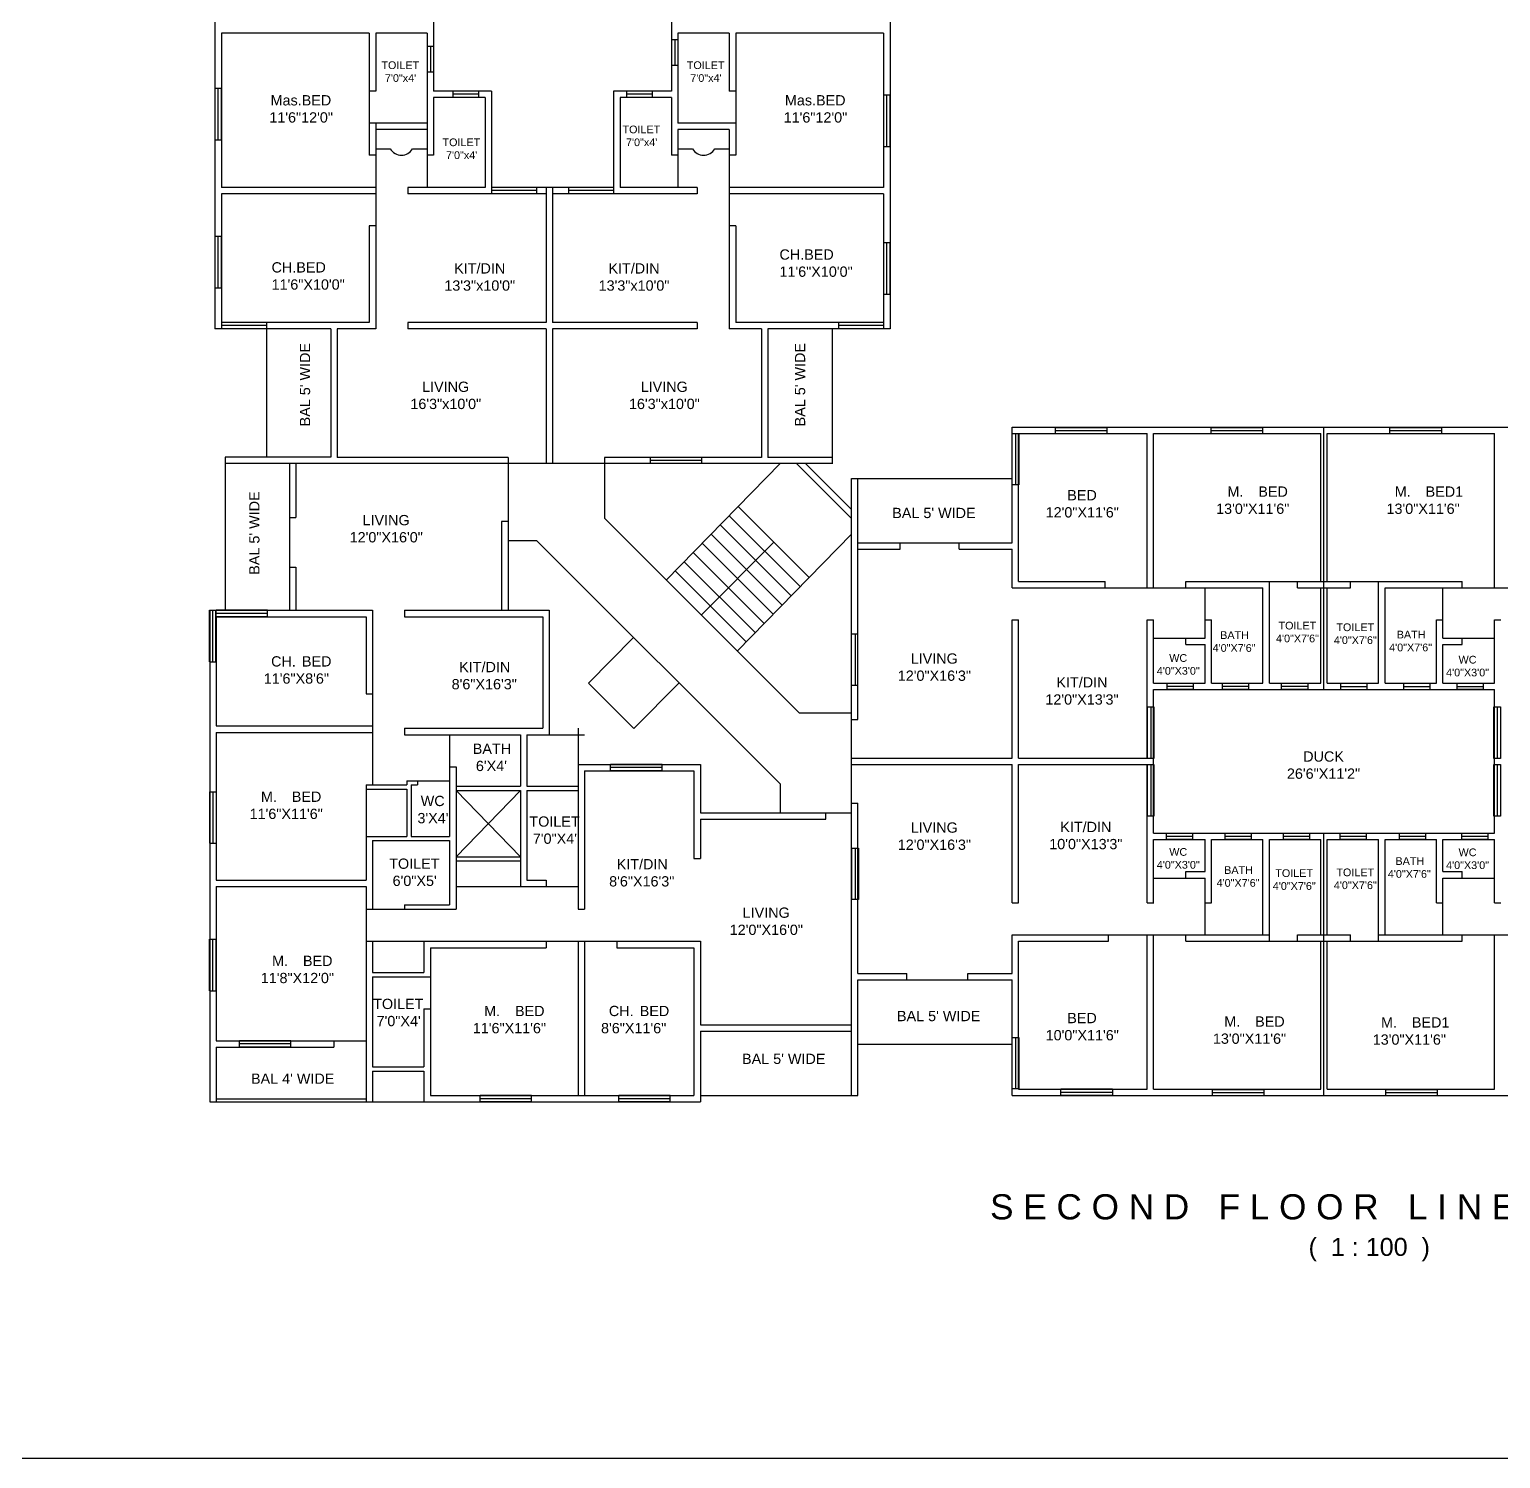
# Model space of a CAD drawing. Header units: inches. Extents: x -539 to 236, y -91 to 352.
# Drawn here: x -178.9 to -64.5, y -91 to 20.2 of the extents above; entities that cross this region are included whole.
import ezdxf

# ---------------------------------------------------------------- set-up
doc = ezdxf.new("R2010")
doc.units = ezdxf.units.IN
doc.header["$LTSCALE"] = 5
doc.header["$MEASUREMENT"] = 0
doc.styles.add('ROMANS', font='arial.ttf')
doc.styles.get("Standard").update_dxf_attribs({"font": 'arial.ttf'})
doc.styles.add('style1', font='swissk.ttf')

msp = doc.modelspace()

# ---------------------------------------------------------------- linework, layer by layer
for p, q in [((-164.5, 43.4), (-164.5, -3.1)), ((-112, 43.4), (-112, -3.1)), ((-147.5, 24.9), (-147.5, 15.4)), ((-129, 24.9), (-129, 15.4)), ((-152.5, 19.9), (-164, 19.9)), ((-164, 19.9), (-164, 7.9)), ((-152.5, 19.9), (-152.5, 10.4)), ((-148, 19.9), (-152, 19.9)), ((-152, 19.9), (-152, 15.4)), ((-148, 19.9), (-148, 7.9)), ((-128.5, 19.9), (-128.5, 12.9)), ((-124.5, 19.9), (-128.5, 19.9)), ((-124.5, 19.9), (-124.5, 15.4)), ((-124, 19.9), (-124, 10.4)), ((-112.5, 19.9), (-124, 19.9)), ((-112.5, 19.9), (-112.5, 7.9)), ((-148, 18.9), (-147.5, 18.9)), ((-148, 18.9), (-148, 16.9)), ((-147.75, 18.9), (-147.75, 16.9)), ((-147.5, 18.9), (-147.5, 16.9)), ((-129, 19.4), (-128.5, 19.4)), ((-129, 19.4), (-129, 17.4)), ((-128.75, 19.4), (-128.75, 17.4)), ((-128.5, 19.4), (-128.5, 17.4)), ((-129, 17.4), (-128.5, 17.4)), ((-148, 16.9), (-147.5, 16.9)), ((-164.5, 15.59), (-164.5, 11.59)), ((-164, 15.59), (-164.5, 15.59)), ((-164.25, 11.59), (-164.25, 15.59)), ((-164, 11.59), (-164, 15.59)), ((-152, 15.4), (-152.5, 15.4)), ((-143, 15.4), (-147.5, 15.4)), ((-143.5, 14.9), (-147.5, 14.9)), ((-147.5, 14.9), (-147.5, 10.4)), ((-146, 15.4), (-146, 14.9)), ((-144, 15.4), (-146, 15.4)), ((-144, 15.15), (-146, 15.15)), ((-144, 14.9), (-146, 14.9)), ((-144, 15.4), (-144, 14.9)), ((-143.5, 14.9), (-143.5, 7.9)), ((-143, 15.4), (-143, 7.4)), ((-133.5, 15.4), (-133.5, 7.4)), ((-129, 15.4), (-133.5, 15.4)), ((-133, 14.9), (-133, 7.9)), ((-129, 14.9), (-133, 14.9)), ((-132.5, 15.4), (-132.5, 14.9)), ((-130.5, 15.4), (-132.5, 15.4)), ((-130.5, 15.15), (-132.5, 15.15)), ((-130.5, 14.9), (-132.5, 14.9)), ((-130.5, 15.4), (-130.5, 14.9)), ((-129, 14.9), (-129, 10.4)), ((-124, 15.4), (-124.5, 15.4)), ((-112.5, 15.09), (-112.5, 11.09)), ((-112, 15.09), (-112.5, 15.09)), ((-112.25, 11.09), (-112.25, 15.09)), ((-112, 11.09), (-112, 15.09)), ((-148, 12.9), (-152.5, 12.9)), ((-152, 12.9), (-152, -3.1)), ((-124, 12.9), (-128.5, 12.9)), ((-164.5, 11.59), (-164, 11.59)), ((-148, 12.4), (-152, 12.4)), ((-128.5, 12.4), (-128.5, 7.9)), ((-124.5, 12.4), (-128.5, 12.4)), ((-124.5, 12.4), (-124.5, -3.1)), ((-152, 10.4), (-152.5, 10.4)), ((-152, 10.9), (-150.87, 10.9)), ((-149.13, 10.9), (-148, 10.9)), ((-147.5, 10.4), (-148, 10.4)), ((-128.5, 10.4), (-129, 10.4)), ((-128.5, 10.9), (-127.37, 10.9)), ((-125.63, 10.9), (-124.5, 10.9)), ((-124, 10.4), (-124.5, 10.4)), ((-112.5, 11.09), (-112, 11.09)), ((-152, 7.9), (-164, 7.9)), ((-152, 7.4), (-164, 7.4)), ((-164, 7.4), (-164, -2.6)), ((-143.5, 7.9), (-149.5, 7.9)), ((-149.5, 7.9), (-149.5, 7.4)), ((-138.75, 7.4), (-149.5, 7.4)), ((-133.5, 7.9), (-143, 7.9)), ((-143, 7.9), (-143, 7.4)), ((-139.5, 7.65), (-143, 7.65)), ((-139.5, 7.9), (-139.5, 7.4)), ((-138.75, 7.9), (-138.75, -2.6)), ((-138.25, 7.9), (-138.25, -2.6)), ((-127, 7.4), (-138.25, 7.4)), ((-137, 7.9), (-137, 7.4)), ((-133.5, 7.65), (-137, 7.65)), ((-133.5, 7.9), (-133.5, 7.4)), ((-127, 7.9), (-133, 7.9)), ((-127, 7.9), (-127, 7.4)), ((-112.5, 7.9), (-124.5, 7.9)), ((-112.5, 7.4), (-124.5, 7.4)), ((-112.5, 7.4), (-112.5, -2.6)), ((-152, 4.9), (-152.5, 4.9)), ((-152.5, 4.9), (-152.5, -2.6)), ((-124, 4.9), (-124.5, 4.9)), ((-124, 4.9), (-124, -2.6)), ((-164.5, 4.09), (-164.5, 0.09)), ((-164, 4.09), (-164.5, 4.09)), ((-164.25, 0.09), (-164.25, 4.09)), ((-164, 0.09), (-164, 4.09)), ((-112.5, 3.59), (-112.5, -0.41)), ((-112, 3.59), (-112.5, 3.59)), ((-112.25, -0.41), (-112.25, 3.59)), ((-112, -0.41), (-112, 3.59)), ((-164.5, 0.09), (-164, 0.09)), ((-112.5, -0.41), (-112, -0.41)), ((-155.5, -3.1), (-164.5, -3.1)), ((-152.5, -2.6), (-164, -2.6)), ((-164, -2.6), (-164, -3.1)), ((-160.5, -2.85), (-164, -2.85)), ((-160.5, -2.6), (-160.5, -3.1)), ((-160.5, -3.1), (-160.5, -13.1)), ((-155.5, -3.1), (-155.5, -13.09)), ((-152, -3.1), (-155, -3.1)), ((-155, -3.1), (-155, -13.1)), ((-138.75, -2.6), (-149.5, -2.6)), ((-149.5, -2.6), (-149.5, -3.1)), ((-138.75, -3.1), (-149.5, -3.1)), ((-138.75, -3.1), (-138.75, -13.59)), ((-127, -2.6), (-138.25, -2.6)), ((-138.25, -3.1), (-138.25, -13.59)), ((-127, -3.1), (-138.25, -3.1)), ((-127, -2.6), (-127, -3.1)), ((-122, -3.1), (-124.5, -3.1)), ((-112.5, -2.6), (-124, -2.6)), ((-122, -3.1), (-122, -13.1)), ((-121.5, -3.1), (-121.5, -13.1)), ((-112, -3.1), (-121.5, -3.1)), ((-116.5, -3.1), (-116.5, -13.6)), ((-116, -2.6), (-116, -3.1)), ((-112.5, -2.85), (-116, -2.85)), ((-112.5, -2.6), (-112.5, -3.1)), ((-102.5, -10.75), (-52, -10.75)), ((-102.5, -19.75), (-102.5, -10.75)), ((-102.49, -15.25), (-102.49, -11.25)), ((-102.49, -11.25), (-101.99, -11.25)), ((-102.24, -11.25), (-102.24, -15.25)), ((-102, -11.25), (-92, -11.25)), ((-102, -22.75), (-102, -11.25)), ((-101.99, -11.25), (-101.99, -15.25)), ((-99.13, -11.27), (-99.13, -10.77)), ((-99.13, -10.77), (-95.13, -10.77)), ((-99.13, -11.02), (-95.13, -11.02)), ((-95.13, -11.27), (-99.13, -11.27)), ((-95.13, -10.77), (-95.13, -11.27)), ((-92, -23.25), (-92, -11.25)), ((-91.5, -11.25), (-78.5, -11.25)), ((-91.5, -23.25), (-91.5, -11.25)), ((-87.02, -11.27), (-87.02, -10.77)), ((-87.02, -10.77), (-83.02, -10.77)), ((-87.02, -11.02), (-83.02, -11.02)), ((-83.02, -11.27), (-87.02, -11.27)), ((-83.02, -10.77), (-83.02, -11.27)), ((-78.5, -22.75), (-78.5, -11.25)), ((-78.25, -31.17), (-78.25, -10.75)), ((-78, -11.25), (-65, -11.25)), ((-78, -22.75), (-78, -11.25)), ((-73.12, -11.27), (-73.12, -10.77)), ((-73.12, -10.77), (-69.12, -10.77)), ((-73.12, -11.02), (-69.12, -11.02)), ((-69.12, -11.27), (-73.12, -11.27)), ((-69.12, -10.77), (-69.12, -11.27)), ((-65, -23.25), (-65, -11.25)), ((-155.5, -13.09), (-163.71, -13.09)), ((-158.71, -13.09), (-163.71, -13.09)), ((-163.71, -13.09), (-163.71, -25)), ((-130.64, -13.59), (-163.71, -13.59)), ((-158.71, -13.59), (-158.71, -25)), ((-158.21, -13.59), (-158.21, -17.77)), ((-141.71, -13.1), (-155, -13.1)), ((-142.21, -13.59), (-142.21, -13.59)), ((-141.71, -13.1), (-141.71, -25)), ((-122, -13.1), (-134.21, -13.1)), ((-134.21, -13.1), (-134.21, -17.84)), ((-130.64, -13.59), (-130.64, -13.09)), ((-126.64, -13.34), (-130.64, -13.34)), ((-116.5, -13.59), (-130.64, -13.59)), ((-129.4, -22.65), (-120.54, -13.59)), ((-126.64, -13.59), (-126.64, -13.09)), ((-116.5, -13.1), (-121.5, -13.1)), ((-119.28, -13.59), (-115, -17.87)), ((-118.57, -13.59), (-115, -17.16)), ((-115, -14.75), (-102.5, -14.75)), ((-115, -57.24), (-115, -14.75)), ((-114.5, -33.5), (-114.5, -14.75)), ((-101.99, -15.25), (-102.49, -15.25)), ((-123.8, -16.93), (-118.29, -22.45)), ((-158.71, -17.77), (-158.21, -17.77)), ((-141.71, -18.09), (-142.21, -18.09)), ((-142.21, -18.09), (-142.21, -25)), ((-134.21, -17.84), (-119.07, -32.98)), ((-124.5, -17.65), (-118.99, -23.16)), ((-125.9, -19.08), (-120.39, -24.59)), ((-125.2, -18.36), (-119.69, -23.88)), ((-123.88, -28.17), (-115, -19.09)), ((-139.46, -19.59), (-141.71, -19.59)), ((-139.46, -19.59), (-120.55, -38.5)), ((-127.3, -20.51), (-121.78, -26.02)), ((-126.68, -25.37), (-121.05, -19.69)), ((-126.6, -19.79), (-121.09, -25.31)), ((-114.5, -19.75), (-102.5, -19.75)), ((-114.5, -20.25), (-111.22, -20.25)), ((-111.22, -20.25), (-111.22, -19.75)), ((-106.63, -20.25), (-106.63, -19.75)), ((-106.63, -20.25), (-102.5, -20.25)), ((-102.5, -23.25), (-102.5, -20.25)), ((-158.71, -21.64), (-158.21, -21.64)), ((-158.21, -21.64), (-158.21, -25)), ((-128, -21.22), (-122.48, -26.74)), ((-128.7, -21.94), (-123.18, -27.45)), ((-102, -22.75), (-95.28, -22.75)), ((-95.28, -23.25), (-95.28, -22.75)), ((-89, -22.75), (-67.5, -22.75)), ((-89, -23.25), (-89, -22.75)), ((-82.5, -30.67), (-82.5, -22.75)), ((-80.3, -23.25), (-80.3, -22.75)), ((-76.2, -23.25), (-76.2, -22.75)), ((-74, -30.67), (-74, -22.75)), ((-67.5, -23.25), (-67.5, -22.75)), ((-102.5, -23.25), (-87.5, -23.25)), ((-87.5, -23.25), (-83, -23.25)), ((-87.5, -27.17), (-87.5, -23.25)), ((-83, -30.67), (-83, -23.25)), ((-80.3, -23.25), (-76.2, -23.25)), ((-78.5, -30.67), (-78.5, -23.25)), ((-78, -30.67), (-78, -23.25)), ((-73.5, -23.25), (-69, -23.25)), ((-73.5, -30.67), (-73.5, -23.25)), ((-69, -23.25), (-52, -23.25)), ((-69, -27.17), (-69, -23.25)), ((-164.93, -29), (-164.93, -25)), ((-164.93, -25), (-164.43, -25)), ((-164.91, -25), (-152.25, -25)), ((-164.91, -25), (-164.91, -63.25)), ((-164.68, -29), (-164.68, -25)), ((-164.43, -29), (-164.43, -25)), ((-164.42, -25.5), (-164.42, -25)), ((-160.42, -25), (-164.42, -25)), ((-160.42, -25.5), (-160.42, -25)), ((-152.25, -25), (-152.25, -38.59)), ((-149.75, -25), (-138.5, -25)), ((-149.75, -25), (-149.75, -25.5)), ((-138.5, -25), (-138.5, -34.68)), ((-160.42, -25.25), (-164.42, -25.25)), ((-160.42, -25.5), (-164.42, -25.5)), ((-164.41, -25.5), (-152.75, -25.5)), ((-164.41, -25.5), (-164.41, -34)), ((-152.75, -25.5), (-152.75, -31.5)), ((-149.75, -25.5), (-139, -25.5)), ((-139, -25.5), (-139, -34.18)), ((-102.5, -25.75), (-102, -25.75)), ((-102.5, -36.5), (-102.5, -25.75)), ((-102, -36.5), (-102, -25.75)), ((-92, -25.75), (-91.5, -25.75)), ((-92, -36.5), (-92, -25.75)), ((-91.5, -30.67), (-91.5, -25.75)), ((-87.5, -25.75), (-87, -25.75)), ((-87, -30.67), (-87, -25.75)), ((-69.5, -25.75), (-69, -25.75)), ((-69.5, -30.67), (-69.5, -25.75)), ((-65, -25.75), (-64.5, -25.75)), ((-65, -30.67), (-65, -25.75)), ((-135.46, -30.66), (-131.95, -27.12)), ((-115, -26.84), (-114.5, -26.84)), ((-114.72, -26.84), (-114.72, -30.84)), ((-91.5, -27.17), (-87.5, -27.17)), ((-89, -27.67), (-89, -27.17)), ((-69, -27.17), (-65, -27.17)), ((-67.5, -27.67), (-67.5, -27.17)), ((-89, -27.67), (-87.5, -27.67)), ((-87.5, -30.67), (-87.5, -27.67)), ((-69, -27.67), (-67.5, -27.67)), ((-69, -30.67), (-69, -27.67)), ((-164.93, -29), (-164.43, -29)), ((-135.46, -30.66), (-131.93, -34.19)), ((-131.93, -34.19), (-128.4, -30.64)), ((-114.5, -30.84), (-115, -30.84)), ((-91.5, -30.67), (-87.5, -30.67)), ((-90.46, -30.66), (-88.43, -30.66)), ((-90.46, -31.16), (-90.46, -30.66)), ((-89, -30.67), (-89, -30.66)), ((-88.43, -30.66), (-88.43, -31.16)), ((-87, -30.67), (-83, -30.67)), ((-86.15, -30.66), (-84.12, -30.66)), ((-86.15, -31.16), (-86.15, -30.66)), ((-84.12, -30.66), (-84.12, -31.16)), ((-82.5, -30.67), (-78.5, -30.67)), ((-81.55, -30.66), (-79.52, -30.66)), ((-81.55, -31.16), (-81.55, -30.66)), ((-79.52, -30.66), (-79.52, -31.16)), ((-78, -30.67), (-74, -30.67)), ((-76.95, -30.68), (-74.92, -30.68)), ((-76.95, -31.18), (-76.95, -30.68)), ((-74.92, -30.68), (-74.92, -31.18)), ((-73.5, -30.67), (-69.5, -30.67)), ((-72.04, -30.68), (-70.02, -30.68)), ((-72.04, -31.18), (-72.04, -30.68)), ((-70.02, -30.68), (-70.02, -31.18)), ((-69, -30.67), (-65, -30.67)), ((-67.9, -30.67), (-65.87, -30.67)), ((-67.9, -31.17), (-67.9, -30.67)), ((-67.5, -30.67), (-67.5, -30.66)), ((-65.87, -30.67), (-65.87, -31.17)), ((-152.75, -31.5), (-152.25, -31.5)), ((-91.5, -31.17), (-65, -31.17)), ((-91.5, -42.33), (-91.5, -31.17)), ((-90.46, -30.91), (-88.43, -30.91)), ((-88.43, -31.16), (-90.46, -31.16)), ((-86.15, -30.91), (-84.12, -30.91)), ((-84.12, -31.16), (-86.15, -31.16)), ((-81.55, -30.91), (-79.52, -30.91)), ((-79.52, -31.16), (-81.55, -31.16)), ((-76.95, -30.93), (-74.92, -30.93)), ((-74.92, -31.18), (-76.95, -31.18)), ((-72.04, -30.93), (-70.02, -30.93)), ((-70.02, -31.18), (-72.04, -31.18)), ((-67.9, -30.92), (-65.87, -30.92)), ((-65.87, -31.17), (-67.9, -31.17)), ((-65, -42.33), (-65, -31.17)), ((-119.07, -32.98), (-115, -32.98)), ((-91.98, -36.52), (-91.98, -32.52)), ((-91.98, -32.52), (-91.48, -32.52)), ((-91.73, -32.52), (-91.73, -36.52)), ((-91.48, -32.52), (-91.48, -36.52)), ((-65.03, -36.52), (-65.03, -32.52)), ((-65.03, -32.52), (-64.53, -32.52)), ((-64.78, -32.52), (-64.78, -36.52)), ((-64.53, -32.52), (-64.53, -36.52)), ((-164.41, -34), (-152.25, -34)), ((-149.75, -34.18), (-149.75, -34.68)), ((-149.75, -34.18), (-139, -34.18)), ((-136.25, -34.18), (-136.25, -48.25)), ((-115, -33.5), (-114.5, -33.5)), ((-164.41, -34.5), (-152.25, -34.5)), ((-164.41, -34.5), (-164.41, -46)), ((-149.75, -34.68), (-140.75, -34.68)), ((-146.25, -34.68), (-146.25, -42.59)), ((-140.75, -34.68), (-140.75, -38.68)), ((-140.25, -34.68), (-140.25, -38.68)), ((-140.25, -34.68), (-135.75, -34.68)), ((-115, -36.5), (-102.5, -36.5)), ((-102, -36.5), (-92, -36.5)), ((-91.48, -36.52), (-91.98, -36.52)), ((-64.53, -36.52), (-65.03, -36.52)), ((-146.25, -37.18), (-145.75, -37.18)), ((-145.75, -37.18), (-145.75, -48.25)), ((-136.25, -37), (-126.75, -37)), ((-135.75, -37.5), (-127.25, -37.5)), ((-135.75, -37.5), (-135.75, -48.25)), ((-133.73, -37.49), (-133.73, -36.99)), ((-129.73, -36.99), (-133.73, -36.99)), ((-129.73, -37.24), (-133.73, -37.24)), ((-129.73, -37.49), (-133.73, -37.49)), ((-129.73, -37.49), (-129.73, -36.99)), ((-127.25, -37.5), (-127.25, -44.3)), ((-126.75, -37), (-126.75, -40.75)), ((-115, -37), (-102.5, -37)), ((-102.5, -47.75), (-102.5, -37)), ((-102, -37), (-92, -37)), ((-102, -47.75), (-102, -37)), ((-92, -47.75), (-92, -37)), ((-91.98, -41.01), (-91.98, -37.01)), ((-91.98, -37.01), (-91.48, -37.01)), ((-91.73, -37.01), (-91.73, -41.01)), ((-91.48, -37.01), (-91.48, -41.01)), ((-65.03, -41.01), (-65.03, -37.01)), ((-65.03, -37.01), (-64.53, -37.01)), ((-64.78, -37.01), (-64.78, -41.01)), ((-64.53, -37.01), (-64.53, -41.01)), ((-152.75, -38.59), (-149.58, -38.59)), ((-152.75, -38.59), (-152.75, -46)), ((-149.58, -38.26), (-146.25, -38.26)), ((-149.58, -38.26), (-149.58, -38.59)), ((-149.25, -38.59), (-148.75, -38.59)), ((-149.25, -38.59), (-149.25, -42.59)), ((-148.75, -38.26), (-148.75, -38.59)), ((-145.75, -38.68), (-140.75, -38.68)), ((-140.25, -38.68), (-136.25, -38.68)), ((-120.55, -38.5), (-120.55, -40.75)), ((-164.89, -39.13), (-164.39, -39.13)), ((-164.89, -43.13), (-164.89, -39.13)), ((-164.64, -43.13), (-164.64, -39.13)), ((-164.39, -43.13), (-164.39, -39.13)), ((-152.75, -38.92), (-149.58, -38.92)), ((-149.58, -38.92), (-149.58, -42.59)), ((-145.75, -39.01), (-140.75, -39.01)), ((-145.75, -44.17), (-140.75, -39.01)), ((-140.75, -44.17), (-145.75, -39.01)), ((-140.75, -39.01), (-140.75, -46.5)), ((-140.25, -39.01), (-140.25, -46)), ((-140.25, -39.01), (-136.25, -39.01)), ((-115, -40), (-114.5, -40)), ((-114.5, -53.25), (-114.5, -40)), ((-126.75, -40.75), (-115, -40.75)), ((-117, -41.25), (-117, -40.75)), ((-91.48, -41.01), (-91.98, -41.01)), ((-64.53, -41.01), (-65.03, -41.01)), ((-126.75, -41.25), (-117, -41.25)), ((-126.75, -41.25), (-126.75, -44.3)), ((-91.5, -42.33), (-65, -42.33)), ((-90.51, -42.33), (-88.48, -42.33)), ((-90.51, -42.83), (-90.51, -42.33)), ((-88.48, -42.33), (-88.48, -42.83)), ((-85.94, -42.33), (-83.91, -42.33)), ((-85.94, -42.83), (-85.94, -42.33)), ((-83.91, -42.33), (-83.91, -42.83)), ((-81.4, -42.33), (-79.37, -42.33)), ((-81.4, -42.83), (-81.4, -42.33)), ((-79.37, -42.33), (-79.37, -42.83)), ((-78.25, -62.75), (-78.25, -42.33)), ((-76.99, -42.33), (-74.96, -42.33)), ((-76.99, -42.83), (-76.99, -42.33)), ((-74.96, -42.33), (-74.96, -42.83)), ((-72.39, -42.33), (-70.36, -42.33)), ((-72.39, -42.83), (-72.39, -42.33)), ((-70.36, -42.33), (-70.36, -42.83)), ((-67.54, -42.33), (-65.52, -42.33)), ((-67.54, -42.83), (-67.54, -42.33)), ((-65.52, -42.33), (-65.52, -42.83)), ((-164.89, -43.13), (-164.39, -43.13)), ((-152.75, -42.59), (-149.58, -42.59)), ((-152.25, -42.92), (-146.25, -42.92)), ((-152.25, -42.92), (-152.25, -48.25)), ((-149.25, -42.59), (-146.25, -42.59)), ((-146.25, -42.92), (-146.25, -47.92)), ((-91.5, -42.83), (-87.5, -42.83)), ((-91.5, -47.75), (-91.5, -42.83)), ((-90.51, -42.58), (-88.48, -42.58)), ((-88.48, -42.83), (-90.51, -42.83)), ((-89, -42.83), (-89, -42.83)), ((-87.5, -45.33), (-87.5, -42.83)), ((-87, -42.83), (-83, -42.83)), ((-87, -47.75), (-87, -42.83)), ((-85.94, -42.58), (-83.91, -42.58)), ((-83.91, -42.83), (-85.94, -42.83)), ((-83, -50.25), (-83, -42.83)), ((-82.5, -42.83), (-78.5, -42.83)), ((-82.5, -50.75), (-82.5, -42.83)), ((-81.4, -42.58), (-79.37, -42.58)), ((-79.37, -42.83), (-81.4, -42.83)), ((-78.5, -50.25), (-78.5, -42.83)), ((-78, -42.83), (-74, -42.83)), ((-78, -50.25), (-78, -42.83)), ((-76.99, -42.58), (-74.96, -42.58)), ((-74.96, -42.83), (-76.99, -42.83)), ((-74, -50.75), (-74, -42.83)), ((-73.5, -42.83), (-69.5, -42.83)), ((-73.5, -50.25), (-73.5, -42.83)), ((-72.39, -42.58), (-70.36, -42.58)), ((-70.36, -42.83), (-72.39, -42.83)), ((-69.5, -47.75), (-69.5, -42.83)), ((-69, -42.83), (-65, -42.83)), ((-69, -45.33), (-69, -42.83)), ((-67.54, -42.58), (-65.52, -42.58)), ((-65.52, -42.83), (-67.54, -42.83)), ((-67.5, -42.83), (-67.5, -42.83)), ((-65, -47.75), (-65, -42.83)), ((-145.75, -44.17), (-140.75, -44.17)), ((-145.75, -44.5), (-140.75, -44.5)), ((-127.25, -44.3), (-126.75, -44.3)), ((-114.96, -47.51), (-114.96, -43.51)), ((-114.96, -43.51), (-114.46, -43.51)), ((-114.71, -43.51), (-114.71, -47.51)), ((-114.46, -43.51), (-114.46, -47.51)), ((-91.5, -45.33), (-91.48, -45.33)), ((-89, -45.33), (-87.5, -45.33)), ((-89, -45.83), (-89, -45.33)), ((-69, -45.33), (-67.5, -45.33)), ((-67.5, -45.83), (-67.5, -45.33)), ((-164.41, -46), (-152.75, -46)), ((-164.41, -46.5), (-152.75, -46.5)), ((-164.41, -46.5), (-164.41, -58.5)), ((-152.75, -46.5), (-152.75, -63.25)), ((-145.75, -46.5), (-136.25, -46.5)), ((-140.25, -46), (-138.75, -46)), ((-138.75, -46), (-138.75, -46.5)), ((-91.5, -45.83), (-87.5, -45.83)), ((-87.5, -50.25), (-87.5, -45.83)), ((-69, -45.83), (-65, -45.83)), ((-69, -50.25), (-69, -45.83)), ((-149.75, -47.92), (-146.25, -47.92)), ((-149.75, -47.92), (-149.75, -48.25)), ((-114.46, -47.51), (-114.96, -47.51)), ((-102.5, -47.75), (-102, -47.75)), ((-92, -47.75), (-91.48, -47.75)), ((-87.5, -47.75), (-87, -47.75)), ((-69.5, -47.75), (-69, -47.75)), ((-65, -47.75), (-64.5, -47.75)), ((-152.75, -48.25), (-145.75, -48.25)), ((-136.25, -48.25), (-135.75, -48.25)), ((-102.5, -50.25), (-87.5, -50.25)), ((-102.5, -53.25), (-102.5, -50.25)), ((-95, -50.75), (-95, -50.25)), ((-92, -62.25), (-92, -50.25)), ((-91.5, -62.25), (-91.5, -50.25)), ((-89, -50.75), (-89, -50.25)), ((-87.5, -50.25), (-82.5, -50.25)), ((-80.3, -50.25), (-76.2, -50.25)), ((-80.3, -50.75), (-80.3, -50.25)), ((-76.2, -50.75), (-76.2, -50.25)), ((-74, -50.25), (-69, -50.25)), ((-69, -50.25), (-52, -50.25)), ((-67.5, -50.75), (-67.5, -50.25)), ((-65, -62.25), (-65, -50.25)), ((-164.92, -50.6), (-164.42, -50.6)), ((-164.92, -54.6), (-164.92, -50.6)), ((-164.67, -54.6), (-164.67, -50.6)), ((-164.42, -54.6), (-164.42, -50.6)), ((-152.75, -50.75), (-136.25, -50.75)), ((-152.25, -50.75), (-152.25, -53.19)), ((-148.25, -50.75), (-148.25, -53.19)), ((-147.75, -51.25), (-138.75, -51.25)), ((-147.75, -51.25), (-147.75, -53.52)), ((-138.75, -50.75), (-138.75, -51.25)), ((-138.75, -50.75), (-138.75, -51.25)), ((-136.25, -50.75), (-126.75, -50.75)), ((-136.25, -50.75), (-136.25, -62.75)), ((-135.75, -50.75), (-135.75, -62.75)), ((-133.25, -50.75), (-133.25, -51.25)), ((-133.25, -51.25), (-127.25, -51.25)), ((-127.25, -51.25), (-127.25, -62.75)), ((-126.75, -50.75), (-126.75, -57.25)), ((-102, -50.75), (-95, -50.75)), ((-102, -62.25), (-102, -50.75)), ((-89, -50.75), (-67.5, -50.75)), ((-78.5, -62.25), (-78.5, -50.75)), ((-78, -62.25), (-78, -50.75)), ((-152.25, -53.19), (-148.25, -53.19)), ((-152.25, -53.52), (-147.75, -53.52)), ((-152.25, -53.52), (-152.25, -60.52)), ((-147.75, -53.52), (-147.75, -62.75)), ((-114.5, -53.25), (-110.69, -53.25)), ((-114.5, -53.75), (-102.5, -53.75)), ((-114.5, -62.75), (-114.5, -53.75)), ((-110.69, -53.75), (-110.69, -53.25)), ((-105.95, -53.25), (-102.5, -53.25)), ((-105.95, -53.75), (-105.95, -53.25)), ((-102.5, -62.75), (-102.5, -53.75)), ((-164.92, -54.6), (-164.42, -54.6)), ((-148.25, -56.02), (-147.75, -56.02)), ((-148.25, -56.02), (-148.25, -60.52)), ((-115, -62.75), (-115, -57.12)), ((-115, -57.12), (-115, -57.12)), ((-126.75, -57.25), (-115, -57.25)), ((-126.75, -57.75), (-115, -57.75)), ((-126.75, -57.75), (-126.75, -63.25)), ((-102.49, -62.23), (-102.49, -58.23)), ((-102.49, -58.23), (-101.99, -58.23)), ((-102.24, -58.23), (-102.24, -62.23)), ((-101.99, -58.23), (-101.99, -62.23)), ((-164.41, -58.5), (-152.75, -58.5)), ((-164.41, -59), (-155.25, -59)), ((-164.41, -59), (-164.41, -63.25)), ((-162.59, -58.99), (-162.59, -58.49)), ((-158.59, -58.49), (-162.59, -58.49)), ((-158.59, -58.74), (-162.59, -58.74)), ((-158.59, -58.99), (-162.59, -58.99)), ((-158.59, -58.99), (-158.59, -58.49)), ((-155.25, -58.5), (-155.25, -59)), ((-114.5, -58.75), (-102.5, -58.75)), ((-152.25, -60.52), (-148.25, -60.52)), ((-152.25, -60.85), (-148.25, -60.85)), ((-152.25, -60.85), (-152.25, -63.25)), ((-148.25, -60.85), (-148.25, -63.25)), ((-147.75, -62.75), (-127.25, -62.75)), ((-143.88, -63.25), (-143.88, -62.75)), ((-139.88, -62.75), (-143.88, -62.75)), ((-139.88, -63.25), (-139.88, -62.75)), ((-133.1, -63.25), (-133.1, -62.75)), ((-129.1, -62.75), (-133.1, -62.75)), ((-129.1, -63.25), (-129.1, -62.75)), ((-126.75, -62.75), (-114.58, -62.75)), ((-115, -62.75), (-114.5, -62.75)), ((-102.5, -62.75), (-52, -62.75)), ((-101.99, -62.23), (-102.49, -62.23)), ((-102, -62.25), (-92, -62.25)), ((-98.71, -62.74), (-98.71, -62.24)), ((-98.71, -62.24), (-94.71, -62.24)), ((-98.71, -62.49), (-94.71, -62.49)), ((-94.71, -62.74), (-98.71, -62.74)), ((-94.71, -62.24), (-94.71, -62.74)), ((-91.5, -62.25), (-78.5, -62.25)), ((-86.93, -62.78), (-86.93, -62.28)), ((-86.93, -62.28), (-82.93, -62.28)), ((-86.93, -62.53), (-82.93, -62.53)), ((-82.93, -62.78), (-86.93, -62.78)), ((-82.93, -62.28), (-82.93, -62.78)), ((-78, -62.25), (-65, -62.25)), ((-73.45, -62.78), (-73.45, -62.28)), ((-73.45, -62.28), (-69.45, -62.28)), ((-73.45, -62.53), (-69.45, -62.53)), ((-69.45, -62.78), (-73.45, -62.78)), ((-69.45, -62.28), (-69.45, -62.78)), ((-164.91, -63.25), (-126.75, -63.25)), ((-164.41, -63), (-152.75, -63)), ((-139.88, -63), (-143.88, -63)), ((-139.88, -63.25), (-143.88, -63.25)), ((-129.1, -63), (-133.1, -63)), ((-129.1, -63.25), (-133.1, -63.25))]:
    msp.add_line(p, q)
msp.add_lwpolyline([(-539, 352.5), (236, 352.5), (236, -91), (-539, -91)], close=True)
for centre in [(-150, 11.4), (-126.5, 11.4)]:
    msp.add_arc(centre, 1, 210, 330)

# ---------------------------------------------------------------- texts
at = {"color": 7, "lineweight": 25, "style": 'style1'}
msp.add_text('S E C O N D   F L O O R   L I N E    P L A N ', height=1.9566, dxfattribs=at).set_placement((-104.22, -72.39))
at = {"color": 7, "lineweight": 9, "style": 'ROMANS'}
msp.add_text('(  1 : 100  )', height=1.3975, dxfattribs=at).set_placement((-79.45, -75.23))
for s, insert, char_height, attachment_point in [('\\pi15.563;TOILET\\P\\pi15.834;7\'0"x4\'', (-167.12, 17.71), 0.6, 1), ('\\pi15.563;TOILET\\P\\pi15.834;7\'0"x4\'', (-143.37, 17.71), 0.6, 1), ('\\pi14.723;Mas.BED\\P\\pi14.624;11\'6"12\'0"', (-174.9, 15.08), 0.8, 1), ('\\pi14.723;Mas.BED\\P\\pi14.624;11\'6"12\'0"', (-134.9, 15.08), 0.8, 1), ('\\pi15.563;TOILET\\P\\pi15.834;7\'0"x4\'', (-148.37, 12.71), 0.6, 1), ('\\pi15.563;TOILET\\P\\pi15.834;7\'0"x4\'', (-162.37, 11.71), 0.6, 1), ('\\pi-2.4,l3.2,t3.2;CH.BED\\P11\'6"X10\'0"', (-121.4, 3.08), 0.8, 1), ('\\pi-2.4,l3.2,t3.2;CH.BED\\P11\'6"X10\'0"', (-160.9, 2.08), 0.8, 1), ('\\pi15.111;KIT/DIN\\P\\pi14.345;13\'3"x10\'0"', (-161.01, 2), 0.8, 1), ('\\pi15.111;KIT/DIN\\P\\pi14.345;13\'3"x10\'0"', (-149.01, 2), 0.8, 1), ('\\pi15.255;LIVING\\P\\pi14.345;16\'3"x10\'0"', (-163.65, -7.21), 0.8, 1), ('\\pi15.255;LIVING\\P\\pi14.345;16\'3"x10\'0"', (-146.65, -7.21), 0.8, 1), ('\\pi15.933;BED\\P\\pi14.251;12\'0"X11\'6"', (-114.15, -17.79), 0.8, 7), ('\\pi11.933,l3.2,t17.533;M.^IBED\\P\\pi14.251,l0,tz;13\'0"X11\'6"', (-100.89, -17.51), 0.8, 7), ('\\pi11.695,l3.2,t17.295;M.^IBED1\\P\\pi14.251,l0,tz;13\'0"X11\'6"', (-87.64, -17.51), 0.8, 7), ("\\pi13.839;BAL 5' WIDE", (-125.67, -17.84), 0.8, 7), ('\\pi15.255;LIVING\\P\\pi14.251;12\'0"X16\'0"', (-168.28, -19.73), 0.8, 7), ('\\pi15.563;TOILET\\P\\pi15.367;4\'0"X7\'6"', (-97.35, -27.5), 0.6, 7), ('\\pi15.563;TOILET\\P\\pi15.367;4\'0"X7\'6"', (-92.85, -27.63), 0.6, 7), ('\\pi15.958;BATH\\P\\pi15.367;4\'0"X7\'6"', (-102.28, -28.24), 0.6, 7), ('\\pi15.958;BATH\\P\\pi15.367;4\'0"X7\'6"', (-88.55, -28.2), 0.6, 7), ('\\pi11.933,l3.2,t17.533;CH.^IBED\\P\\pi14.562,l0,tz;11\'6"X8\'6"', (-175.27, -30.72), 0.8, 7), ('\\pi15.255;LIVING\\P\\pi14.251;12\'0"X16\'3"', (-125.65, -30.5), 0.8, 7), ('\\pi16.335;WC\\P\\pi15.367;4\'0"X3\'0"', (-106.62, -30.02), 0.6, 7), ('\\pi16.335;WC\\P\\pi15.367;4\'0"X3\'0"', (-84.12, -30.15), 0.6, 7), ('\\pi15.111;KIT/DIN\\P\\pi14.524;8\'6"X16\'3"', (-160.62, -31.16), 0.8, 7), ('\\pi15.111;KIT/DIN\\P\\pi14.251;12\'0"X13\'3"', (-114.17, -32.35), 0.8, 7), ("\\pi15.607;BATH\\P\\pi15.851;6'X4'", (-160.06, -37.52), 0.8, 7), ('\\pi15.472;DUCK\\P\\pi14.207;26\'6"X11\'2"', (-95.34, -38.12), 0.8, 7), ('\\pi11.933,l3.2,t17.533;M.^IBED\\P\\pi14.251,l0,tz;11\'6"X11\'6"', (-176.06, -41.25), 0.8, 7), ("\\pi16.11;WC\\P\\pi15.854;3'X4'", (-164.61, -41.58), 0.8, 7), ('\\pi15.08;TOILET\\P\\pi15.348;7\'0"X4\'', (-155.13, -43.18), 0.8, 7), ('\\pi15.255;LIVING\\P\\pi14.251;12\'0"X16\'3"', (-125.65, -43.65), 0.8, 7), ('\\pi15.111;KIT/DIN\\P\\pi14.251;10\'0"X13\'3"', (-113.87, -43.6), 0.8, 7), ('\\pi15.08;TOILET\\P\\pi15.342;6\'0"X5\'', (-166.03, -46.46), 0.8, 7), ('\\pi15.111;KIT/DIN\\P\\pi14.524;8\'6"X16\'3"', (-148.37, -46.5), 0.8, 7), ('\\pi16.335;WC\\P\\pi15.367;4\'0"X3\'0"', (-106.62, -45.11), 0.6, 7), ('\\pi15.958;BATH\\P\\pi15.367;4\'0"X7\'6"', (-88.65, -45.82), 0.6, 7), ('\\pi16.335;WC\\P\\pi15.367;4\'0"X3\'0"', (-84.12, -45.14), 0.6, 7), ('\\pi15.958;BATH\\P\\pi15.367;4\'0"X7\'6"', (-101.97, -46.52), 0.6, 7), ('\\pi15.563;TOILET\\P\\pi15.367;4\'0"X7\'6"', (-97.6, -46.76), 0.6, 7), ('\\pi15.563;TOILET\\P\\pi15.367;4\'0"X7\'6"', (-92.85, -46.7), 0.6, 7), ('\\pi15.255;LIVING\\P\\pi14.251;12\'0"X16\'0"', (-138.72, -50.27), 0.8, 7), ('\\pi11.933,l3.2,t17.533;M.^IBED\\P\\pi14.251,l0,tz;11\'8"X12\'0"', (-175.19, -54.02), 0.8, 7), ('\\pi15.08;TOILET\\P\\pi15.348;7\'0"X4\'', (-167.28, -57.37), 0.8, 7), ('\\pi11.933,l3.2,t17.533;M.^IBED\\P\\pi14.251,l0,tz;11\'6"X11\'6"', (-158.7, -57.92), 0.8, 7), ('\\pi11.933,l3.2,t17.533;CH.^IBED\\P\\pi14.524,l0,tz;8\'6"X11\'6"', (-149, -57.92), 0.8, 7), ("\\pi13.839;BAL 5' WIDE", (-125.3, -56.98), 0.8, 7), ('\\pi15.933;BED\\P\\pi14.251;10\'0"X11\'6"', (-114.15, -58.47), 0.8, 7), ('\\pi11.933,l3.2,t17.533;M.^IBED\\P\\pi14.251,l0,tz;13\'0"X11\'6"', (-101.14, -58.74), 0.8, 7), ('\\pi11.695,l3.2,t17.295;M.^IBED1\\P\\pi14.251,l0,tz;13\'0"X11\'6"', (-88.71, -58.81), 0.8, 7), ("BAL 5' WIDE", (-123.51, -60.31), 0.8, 7), ("BAL 4' WIDE", (-161.7, -61.84), 0.8, 7)]:
    msp.add_mtext_dynamic_manual_height_columns(s, width=34.0233, gutter_width=1, heights=[0], dxfattribs=dict(insert=insert, char_height=char_height, attachment_point=attachment_point))
at = {"char_height": 0.8, "rotation": 90}
for insert, attachment_point in [((-157.9, -10.69), 1), ((-119.4, -10.69), 1), ((-161.84, -15.75), 3)]:
    msp.add_mtext_dynamic_manual_height_columns("BAL 5' WIDE", width=34.0233, gutter_width=1, heights=[0], dxfattribs=dict(at, insert=insert, attachment_point=attachment_point))

doc.saveas('drawing.dxf')
